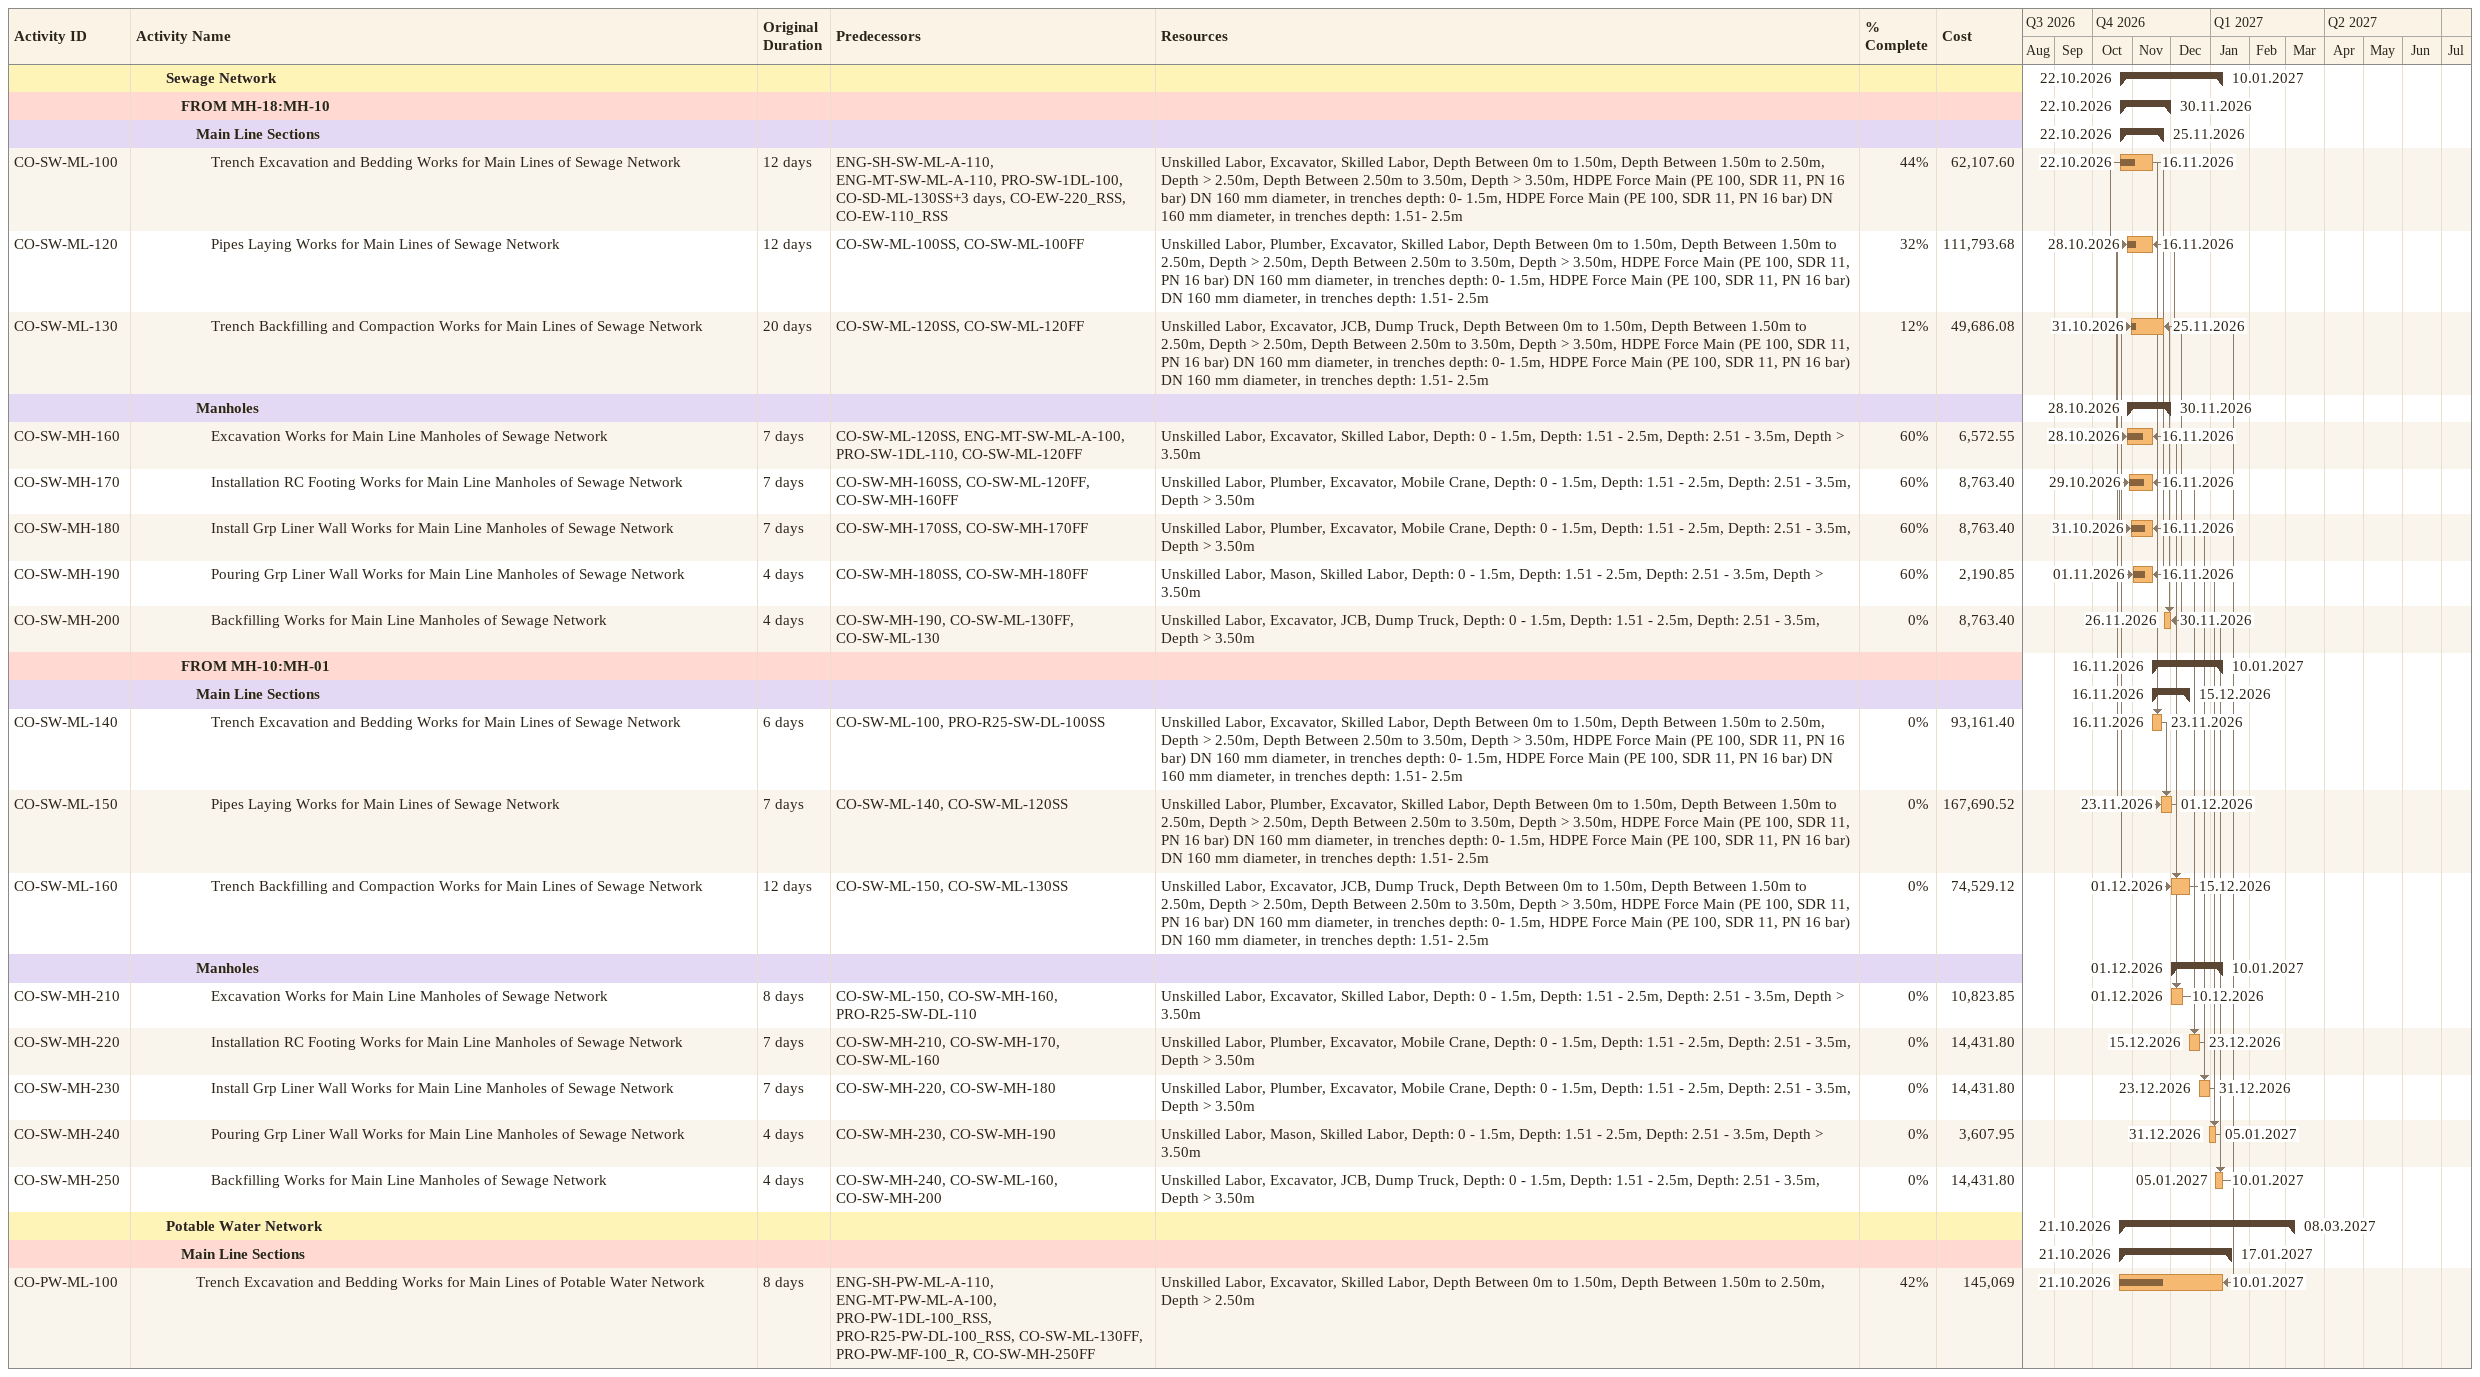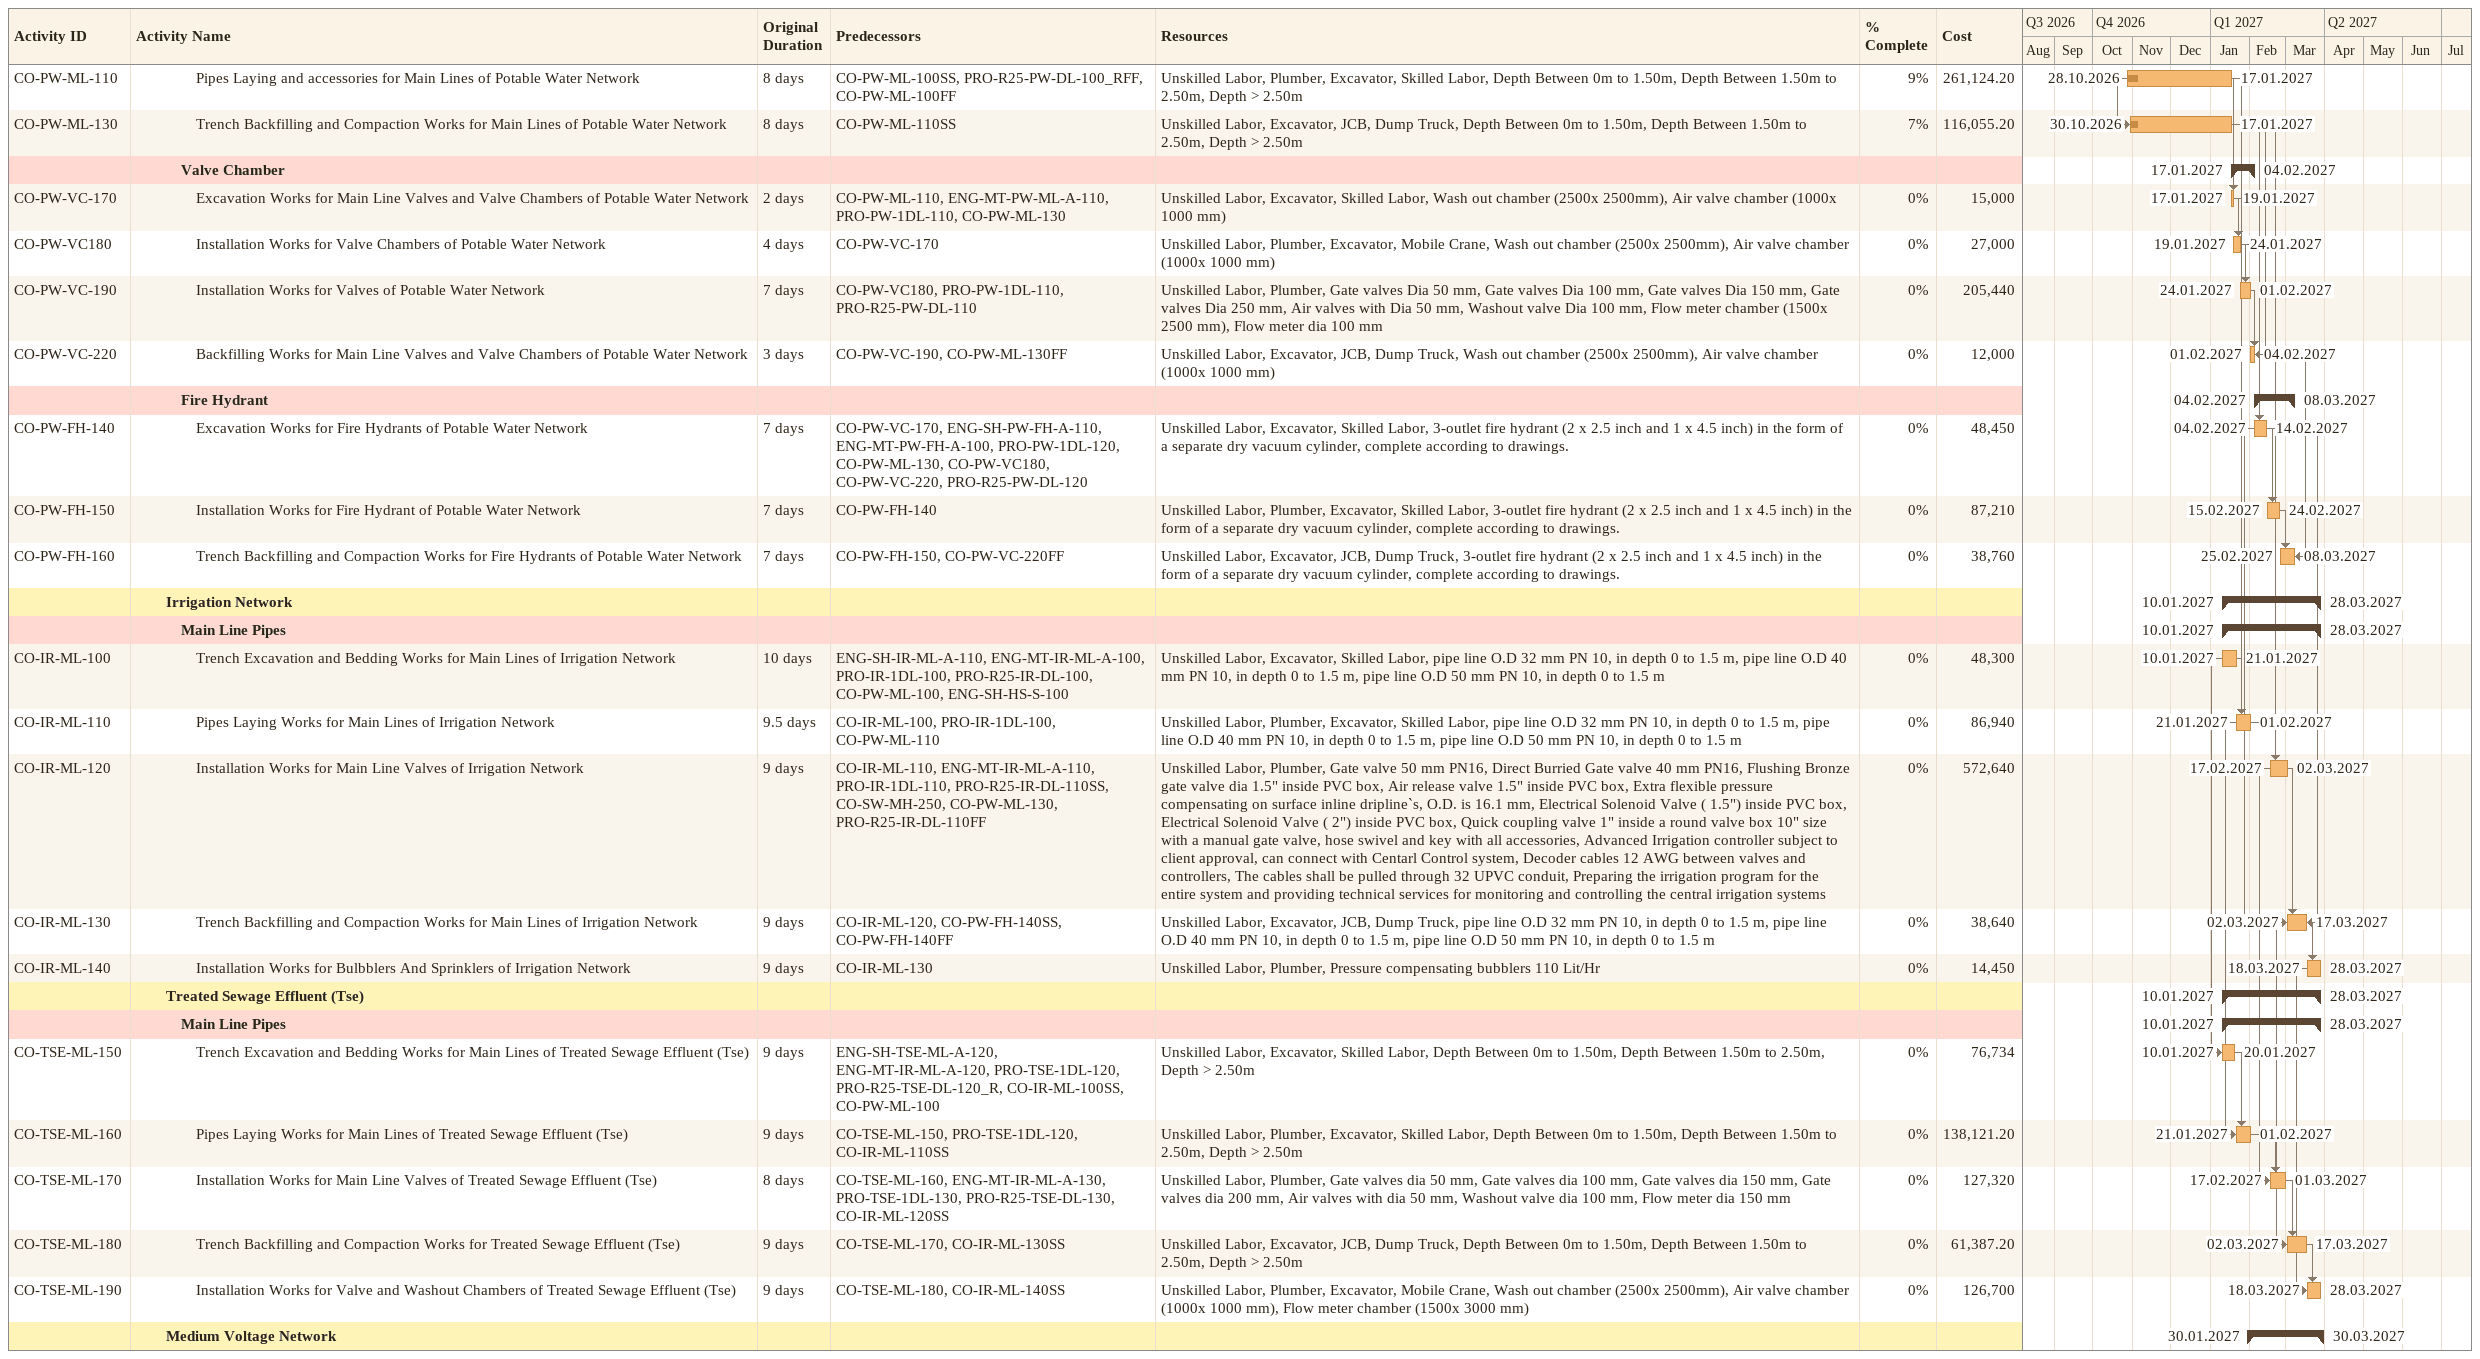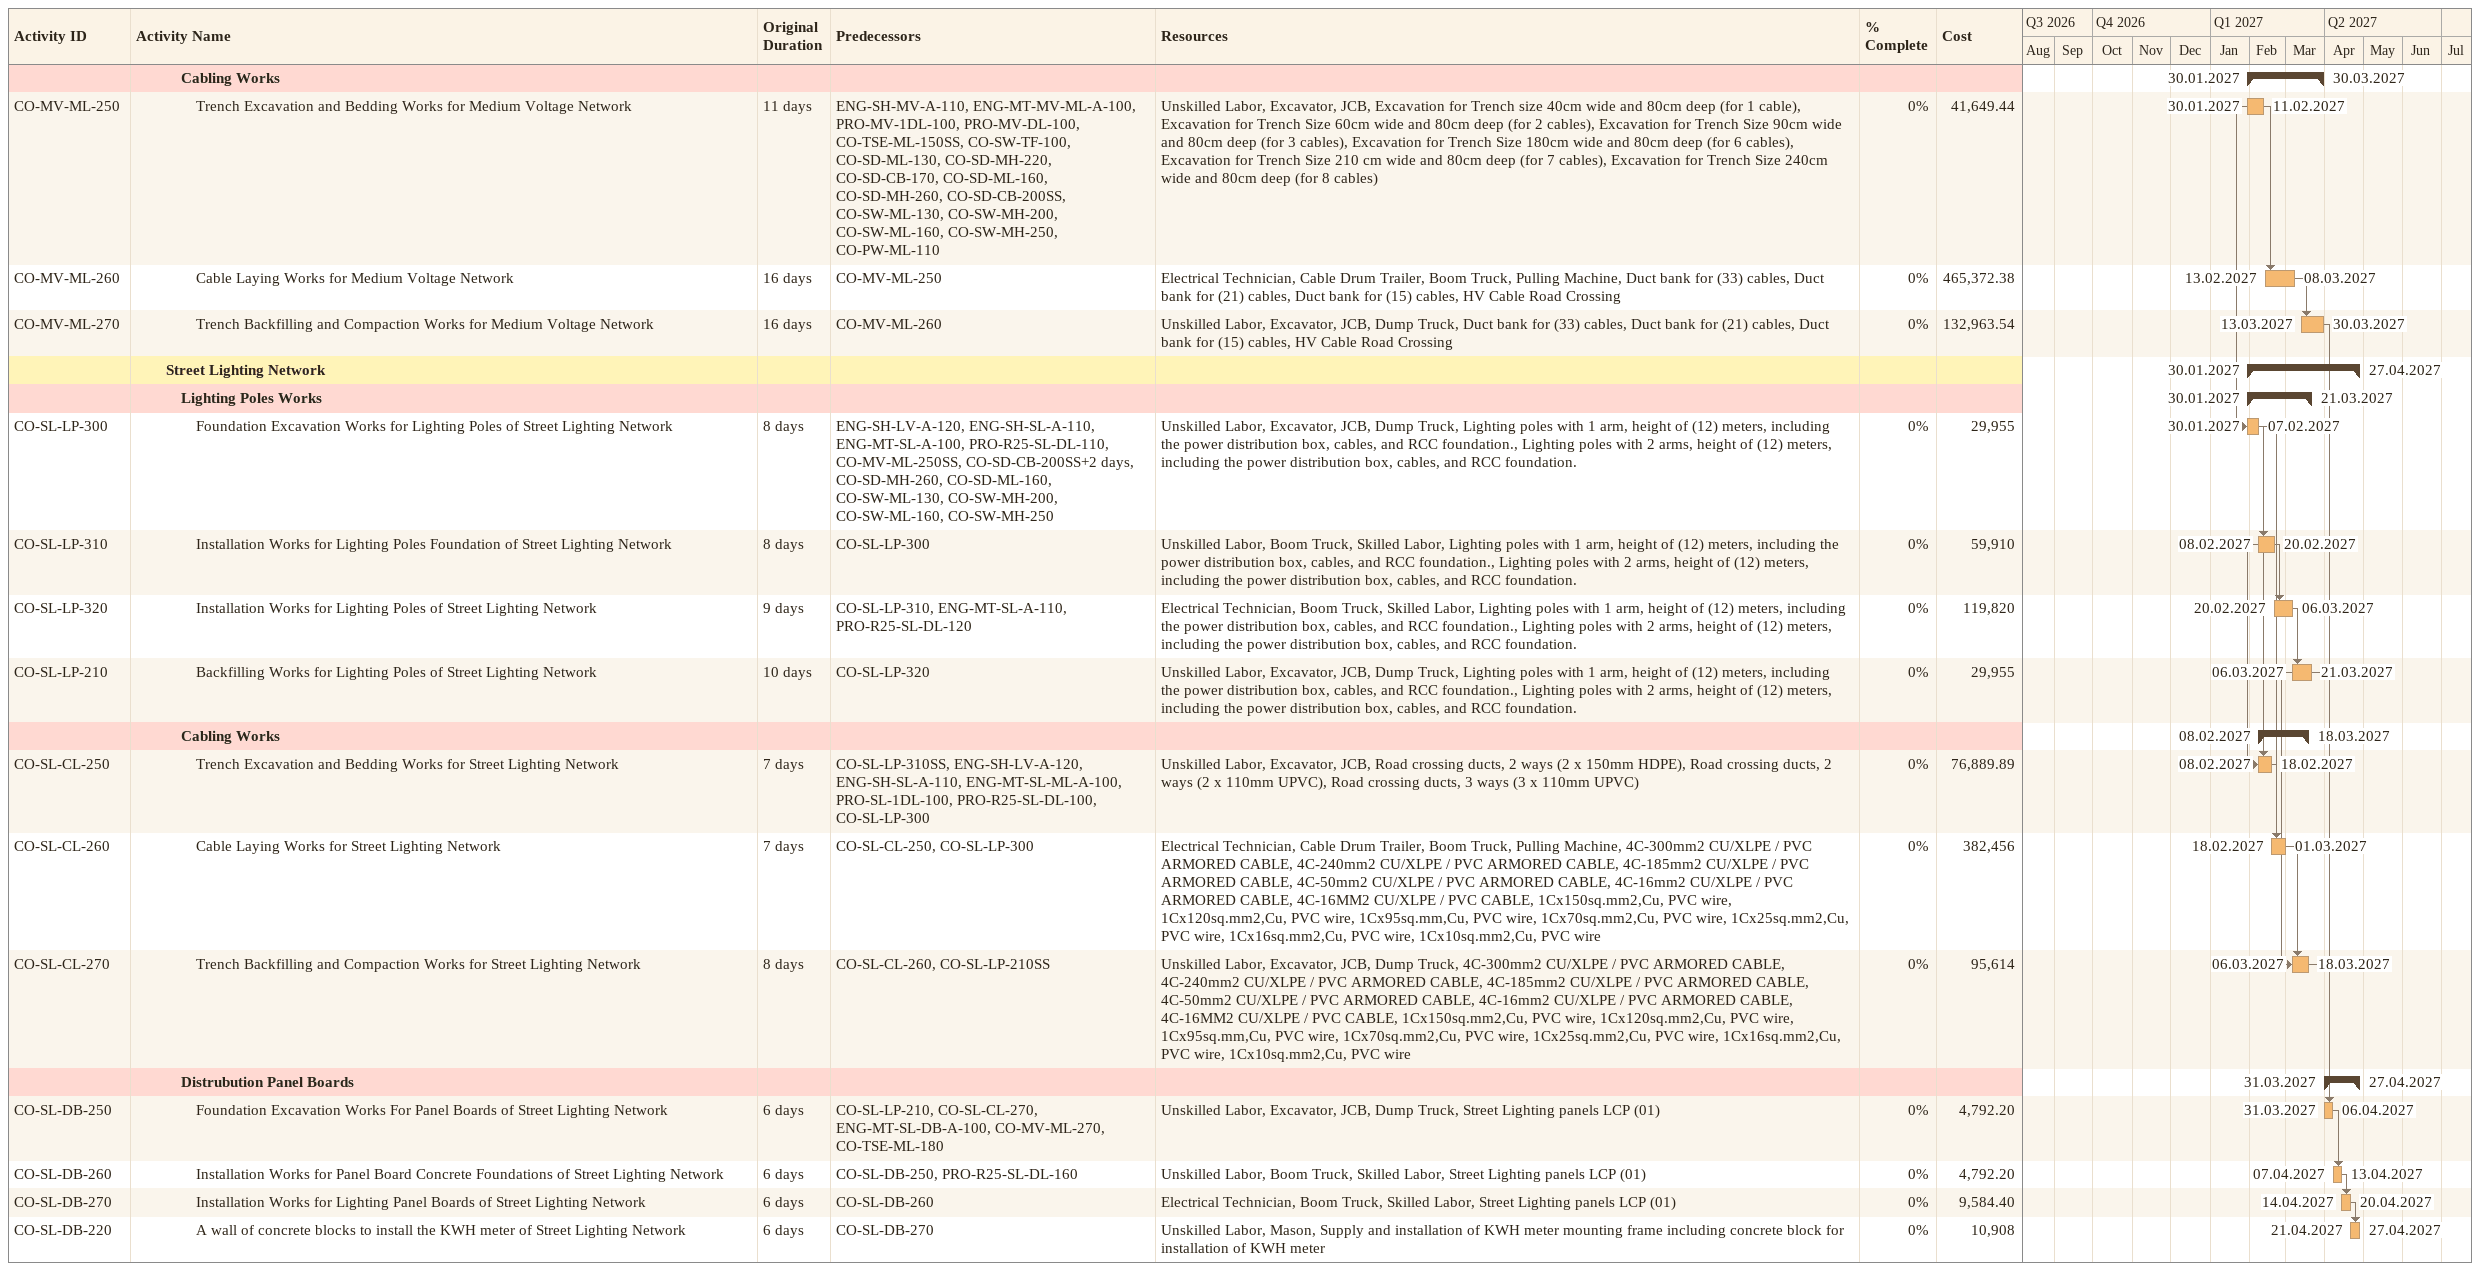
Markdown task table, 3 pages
| ID | Level | Task | Original duration | Start | Finish | Predecessors | Resources | % complete | Cost |
|---|---|---|---|---|---|---|---|---|---|
|  | 3 | **Sewage Network** |  | 2026-10-22 | 2027-01-10 |  |  |  |  |
|  | 4 | **FROM MH-18:MH-10** |  | 2026-10-22 | 2026-11-30 |  |  |  |  |
|  | 5 | **Main Line Sections** |  | 2026-10-22 | 2026-11-25 |  |  |  |  |
| CO-SW-ML-100 | 6 | Trench Excavation and Bedding Works for Main Lines of Sewage Network | 12d | 2026-10-22 | 2026-11-16 | ENG-SH-SW-ML-A-110, ENG-MT-SW-ML-A-110, PRO-SW-1DL-100, CO-SD-ML-130SS+3d, CO-EW-220_RSS, CO-EW-110_RSS | Unskilled Labor, Excavator, Skilled Labor, Depth Between 0m to 1.50m, Depth Between 1.50m to 2.50m, Depth > 2.50m, Depth Between 2.50m to 3.50m, Depth > 3.50m, HDPE Force Main (PE 100, SDR 11, PN 16 bar) DN 160 mm diameter, in trenches depth: 0- 1.5m, HDPE Force Main (PE 100, SDR 11, PN 16 bar) DN 160 mm diameter, in trenches depth: 1.51- 2.5m | 44 | 62107.60 |
| CO-SW-ML-120 | 6 | Pipes Laying Works for Main Lines of Sewage Network | 12d | 2026-10-28 | 2026-11-16 | CO-SW-ML-100SS, CO-SW-ML-100FF | Unskilled Labor, Plumber, Excavator, Skilled Labor, Depth Between 0m to 1.50m, Depth Between 1.50m to 2.50m, Depth > 2.50m, Depth Between 2.50m to 3.50m, Depth > 3.50m, HDPE Force Main (PE 100, SDR 11, PN 16 bar) DN 160 mm diameter, in trenches depth: 0- 1.5m, HDPE Force Main (PE 100, SDR 11, PN 16 bar) DN 160 mm diameter, in trenches depth: 1.51- 2.5m | 32 | 111793.68 |
| CO-SW-ML-130 | 6 | Trench Backfilling and Compaction Works for Main Lines of Sewage Network | 20d | 2026-10-31 | 2026-11-25 | CO-SW-ML-120SS, CO-SW-ML-120FF | Unskilled Labor, Excavator, JCB, Dump Truck, Depth Between 0m to 1.50m, Depth Between 1.50m to 2.50m, Depth > 2.50m, Depth Between 2.50m to 3.50m, Depth > 3.50m, HDPE Force Main (PE 100, SDR 11, PN 16 bar) DN 160 mm diameter, in trenches depth: 0- 1.5m, HDPE Force Main (PE 100, SDR 11, PN 16 bar) DN 160 mm diameter, in trenches depth: 1.51- 2.5m | 12 | 49686.08 |
|  | 5 | **Manholes** |  | 2026-10-28 | 2026-11-30 |  |  |  |  |
| CO-SW-MH-160 | 6 | Excavation Works for Main Line Manholes of Sewage Network | 7d | 2026-10-28 | 2026-11-16 | CO-SW-ML-120SS, ENG-MT-SW-ML-A-100, PRO-SW-1DL-110, CO-SW-ML-120FF | Unskilled Labor, Excavator, Skilled Labor, Depth: 0 - 1.5m, Depth: 1.51 - 2.5m, Depth: 2.51 - 3.5m, Depth > 3.50m | 60 | 6572.55 |
| CO-SW-MH-170 | 6 | Installation RC Footing Works for Main Line Manholes of Sewage Network | 7d | 2026-10-29 | 2026-11-16 | CO-SW-MH-160SS, CO-SW-ML-120FF, CO-SW-MH-160FF | Unskilled Labor, Plumber, Excavator, Mobile Crane, Depth: 0 - 1.5m, Depth: 1.51 - 2.5m, Depth: 2.51 - 3.5m, Depth > 3.50m | 60 | 8763.40 |
| CO-SW-MH-180 | 6 | Install Grp Liner Wall Works for Main Line Manholes of Sewage Network | 7d | 2026-10-31 | 2026-11-16 | CO-SW-MH-170SS, CO-SW-MH-170FF | Unskilled Labor, Plumber, Excavator, Mobile Crane, Depth: 0 - 1.5m, Depth: 1.51 - 2.5m, Depth: 2.51 - 3.5m, Depth > 3.50m | 60 | 8763.40 |
| CO-SW-MH-190 | 6 | Pouring Grp Liner Wall Works for Main Line Manholes of Sewage Network | 4d | 2026-11-01 | 2026-11-16 | CO-SW-MH-180SS, CO-SW-MH-180FF | Unskilled Labor, Mason, Skilled Labor, Depth: 0 - 1.5m, Depth: 1.51 - 2.5m, Depth: 2.51 - 3.5m, Depth > 3.50m | 60 | 2190.85 |
| CO-SW-MH-200 | 6 | Backfilling Works for Main Line Manholes of Sewage Network | 4d | 2026-11-26 | 2026-11-30 | CO-SW-MH-190, CO-SW-ML-130FF, CO-SW-ML-130 | Unskilled Labor, Excavator, JCB, Dump Truck, Depth: 0 - 1.5m, Depth: 1.51 - 2.5m, Depth: 2.51 - 3.5m, Depth > 3.50m | 0 | 8763.40 |
|  | 4 | **FROM MH-10:MH-01** |  | 2026-11-16 | 2027-01-10 |  |  |  |  |
|  | 5 | **Main Line Sections** |  | 2026-11-16 | 2026-12-15 |  |  |  |  |
| CO-SW-ML-140 | 6 | Trench Excavation and Bedding Works for Main Lines of Sewage Network | 6d | 2026-11-16 | 2026-11-23 | CO-SW-ML-100, PRO-R25-SW-DL-100SS | Unskilled Labor, Excavator, Skilled Labor, Depth Between 0m to 1.50m, Depth Between 1.50m to 2.50m, Depth > 2.50m, Depth Between 2.50m to 3.50m, Depth > 3.50m, HDPE Force Main (PE 100, SDR 11, PN 16 bar) DN 160 mm diameter, in trenches depth: 0- 1.5m, HDPE Force Main (PE 100, SDR 11, PN 16 bar) DN 160 mm diameter, in trenches depth: 1.51- 2.5m | 0 | 93161.40 |
| CO-SW-ML-150 | 6 | Pipes Laying Works for Main Lines of Sewage Network | 7d | 2026-11-23 | 2026-12-01 | CO-SW-ML-140, CO-SW-ML-120SS | Unskilled Labor, Plumber, Excavator, Skilled Labor, Depth Between 0m to 1.50m, Depth Between 1.50m to 2.50m, Depth > 2.50m, Depth Between 2.50m to 3.50m, Depth > 3.50m, HDPE Force Main (PE 100, SDR 11, PN 16 bar) DN 160 mm diameter, in trenches depth: 0- 1.5m, HDPE Force Main (PE 100, SDR 11, PN 16 bar) DN 160 mm diameter, in trenches depth: 1.51- 2.5m | 0 | 167690.52 |
| CO-SW-ML-160 | 6 | Trench Backfilling and Compaction Works for Main Lines of Sewage Network | 12d | 2026-12-01 | 2026-12-15 | CO-SW-ML-150, CO-SW-ML-130SS | Unskilled Labor, Excavator, JCB, Dump Truck, Depth Between 0m to 1.50m, Depth Between 1.50m to 2.50m, Depth > 2.50m, Depth Between 2.50m to 3.50m, Depth > 3.50m, HDPE Force Main (PE 100, SDR 11, PN 16 bar) DN 160 mm diameter, in trenches depth: 0- 1.5m, HDPE Force Main (PE 100, SDR 11, PN 16 bar) DN 160 mm diameter, in trenches depth: 1.51- 2.5m | 0 | 74529.12 |
|  | 5 | **Manholes** |  | 2026-12-01 | 2027-01-10 |  |  |  |  |
| CO-SW-MH-210 | 6 | Excavation Works for Main Line Manholes of Sewage Network | 8d | 2026-12-01 | 2026-12-10 | CO-SW-ML-150, CO-SW-MH-160, PRO-R25-SW-DL-110 | Unskilled Labor, Excavator, Skilled Labor, Depth: 0 - 1.5m, Depth: 1.51 - 2.5m, Depth: 2.51 - 3.5m, Depth > 3.50m | 0 | 10823.85 |
| CO-SW-MH-220 | 6 | Installation RC Footing Works for Main Line Manholes of Sewage Network | 7d | 2026-12-15 | 2026-12-23 | CO-SW-MH-210, CO-SW-MH-170, CO-SW-ML-160 | Unskilled Labor, Plumber, Excavator, Mobile Crane, Depth: 0 - 1.5m, Depth: 1.51 - 2.5m, Depth: 2.51 - 3.5m, Depth > 3.50m | 0 | 14431.80 |
| CO-SW-MH-230 | 6 | Install Grp Liner Wall Works for Main Line Manholes of Sewage Network | 7d | 2026-12-23 | 2026-12-31 | CO-SW-MH-220, CO-SW-MH-180 | Unskilled Labor, Plumber, Excavator, Mobile Crane, Depth: 0 - 1.5m, Depth: 1.51 - 2.5m, Depth: 2.51 - 3.5m, Depth > 3.50m | 0 | 14431.80 |
| CO-SW-MH-240 | 6 | Pouring Grp Liner Wall Works for Main Line Manholes of Sewage Network | 4d | 2026-12-31 | 2027-01-05 | CO-SW-MH-230, CO-SW-MH-190 | Unskilled Labor, Mason, Skilled Labor, Depth: 0 - 1.5m, Depth: 1.51 - 2.5m, Depth: 2.51 - 3.5m, Depth > 3.50m | 0 | 3607.95 |
| CO-SW-MH-250 | 6 | Backfilling Works for Main Line Manholes of Sewage Network | 4d | 2027-01-05 | 2027-01-10 | CO-SW-MH-240, CO-SW-ML-160, CO-SW-MH-200 | Unskilled Labor, Excavator, JCB, Dump Truck, Depth: 0 - 1.5m, Depth: 1.51 - 2.5m, Depth: 2.51 - 3.5m, Depth > 3.50m | 0 | 14431.80 |
|  | 3 | **Potable Water Network** |  | 2026-10-21 | 2027-03-08 |  |  |  |  |
|  | 4 | **Main Line Sections** |  | 2026-10-21 | 2027-01-17 |  |  |  |  |
| CO-PW-ML-100 | 5 | Trench Excavation and Bedding Works for Main Lines of Potable Water Network | 8d | 2026-10-21 | 2027-01-10 | ENG-SH-PW-ML-A-110, ENG-MT-PW-ML-A-100, PRO-PW-1DL-100_RSS, PRO-R25-PW-DL-100_RSS, CO-SW-ML-130FF, PRO-PW-MF-100_R, CO-SW-MH-250FF | Unskilled Labor, Excavator, Skilled Labor, Depth Between 0m to 1.50m, Depth Between 1.50m to 2.50m, Depth > 2.50m | 42 | 145069 |
| CO-PW-ML-110 | 5 | Pipes Laying and accessories for Main Lines of Potable Water Network | 8d | 2026-10-28 | 2027-01-17 | CO-PW-ML-100SS, PRO-R25-PW-DL-100_RFF, CO-PW-ML-100FF | Unskilled Labor, Plumber, Excavator, Skilled Labor, Depth Between 0m to 1.50m, Depth Between 1.50m to 2.50m, Depth > 2.50m | 9 | 261124.20 |
| CO-PW-ML-130 | 5 | Trench Backfilling and Compaction Works for Main Lines of Potable Water Network | 8d | 2026-10-30 | 2027-01-17 | CO-PW-ML-110SS | Unskilled Labor, Excavator, JCB, Dump Truck, Depth Between 0m to 1.50m, Depth Between 1.50m to 2.50m, Depth > 2.50m | 7 | 116055.20 |
|  | 4 | **Valve Chamber** |  | 2027-01-17 | 2027-02-04 |  |  |  |  |
| CO-PW-VC-170 | 5 | Excavation Works for Main Line Valves and Valve Chambers of Potable Water Network | 2d | 2027-01-17 | 2027-01-19 | CO-PW-ML-110, ENG-MT-PW-ML-A-110, PRO-PW-1DL-110, CO-PW-ML-130 | Unskilled Labor, Excavator, Skilled Labor, Wash out chamber (2500x 2500mm), Air valve chamber (1000x 1000 mm) | 0 | 15000 |
| CO-PW-VC180 | 5 | Installation Works for Valve Chambers of Potable Water Network | 4d | 2027-01-19 | 2027-01-24 | CO-PW-VC-170 | Unskilled Labor, Plumber, Excavator, Mobile Crane, Wash out chamber (2500x 2500mm), Air valve chamber (1000x 1000 mm) | 0 | 27000 |
| CO-PW-VC-190 | 5 | Installation Works for Valves of Potable Water Network | 7d | 2027-01-24 | 2027-02-01 | CO-PW-VC180, PRO-PW-1DL-110, PRO-R25-PW-DL-110 | Unskilled Labor, Plumber, Gate valves Dia 50 mm, Gate valves Dia 100 mm, Gate valves Dia 150 mm, Gate valves Dia 250 mm, Air valves with Dia 50 mm, Washout valve Dia 100 mm, Flow meter chamber (1500x 2500 mm), Flow meter dia 100 mm | 0 | 205440 |
| CO-PW-VC-220 | 5 | Backfilling Works for Main Line Valves and Valve Chambers of Potable Water Network | 3d | 2027-02-01 | 2027-02-04 | CO-PW-VC-190, CO-PW-ML-130FF | Unskilled Labor, Excavator, JCB, Dump Truck, Wash out chamber (2500x 2500mm), Air valve chamber (1000x 1000 mm) | 0 | 12000 |
|  | 4 | **Fire Hydrant** |  | 2027-02-04 | 2027-03-08 |  |  |  |  |
| CO-PW-FH-140 | 5 | Excavation Works for Fire Hydrants of Potable Water Network | 7d | 2027-02-04 | 2027-02-14 | CO-PW-VC-170, ENG-SH-PW-FH-A-110, ENG-MT-PW-FH-A-100, PRO-PW-1DL-120, CO-PW-ML-130, CO-PW-VC180, CO-PW-VC-220, PRO-R25-PW-DL-120 | Unskilled Labor, Excavator, Skilled Labor, 3-outlet fire hydrant (2 x 2.5 inch and 1 x 4.5 inch) in the form of a separate dry vacuum cylinder, complete according to drawings. | 0 | 48450 |
| CO-PW-FH-150 | 5 | Installation Works for Fire Hydrant of Potable Water Network | 7d | 2027-02-15 | 2027-02-24 | CO-PW-FH-140 | Unskilled Labor, Plumber, Excavator, Skilled Labor, 3-outlet fire hydrant (2 x 2.5 inch and 1 x 4.5 inch) in the form of a separate dry vacuum cylinder, complete according to drawings. | 0 | 87210 |
| CO-PW-FH-160 | 5 | Trench Backfilling and Compaction Works for Fire Hydrants of Potable Water Network | 7d | 2027-02-25 | 2027-03-08 | CO-PW-FH-150, CO-PW-VC-220FF | Unskilled Labor, Excavator, JCB, Dump Truck, 3-outlet fire hydrant (2 x 2.5 inch and 1 x 4.5 inch) in the form of a separate dry vacuum cylinder, complete according to drawings. | 0 | 38760 |
|  | 3 | **Irrigation Network** |  | 2027-01-10 | 2027-03-28 |  |  |  |  |
|  | 4 | **Main Line Pipes** |  | 2027-01-10 | 2027-03-28 |  |  |  |  |
| CO-IR-ML-100 | 5 | Trench Excavation and Bedding Works for Main Lines of Irrigation Network | 10d | 2027-01-10 | 2027-01-21 | ENG-SH-IR-ML-A-110, ENG-MT-IR-ML-A-100, PRO-IR-1DL-100, PRO-R25-IR-DL-100, CO-PW-ML-100, ENG-SH-HS-S-100 | Unskilled Labor, Excavator, Skilled Labor, pipe line O.D 32 mm PN 10, in depth 0 to 1.5 m, pipe line O.D 40 mm PN 10, in depth 0 to 1.5 m, pipe line O.D 50 mm PN 10, in depth 0 to 1.5 m | 0 | 48300 |
| CO-IR-ML-110 | 5 | Pipes Laying Works for Main Lines of Irrigation Network | 9.5d | 2027-01-21 | 2027-02-01 | CO-IR-ML-100, PRO-IR-1DL-100, CO-PW-ML-110 | Unskilled Labor, Plumber, Excavator, Skilled Labor, pipe line O.D 32 mm PN 10, in depth 0 to 1.5 m, pipe line O.D 40 mm PN 10, in depth 0 to 1.5 m, pipe line O.D 50 mm PN 10, in depth 0 to 1.5 m | 0 | 86940 |
| CO-IR-ML-120 | 5 | Installation Works for Main Line Valves of Irrigation Network | 9d | 2027-02-17 | 2027-03-02 | CO-IR-ML-110, ENG-MT-IR-ML-A-110, PRO-IR-1DL-110, PRO-R25-IR-DL-110SS, CO-SW-MH-250, CO-PW-ML-130, PRO-R25-IR-DL-110FF | Unskilled Labor, Plumber, Gate valve 50 mm PN16, Direct Burried Gate valve 40 mm PN16, Flushing Bronze gate valve dia 1.5" inside PVC box, Air release valve 1.5" inside PVC box, Extra flexible pressure compensating on surface inline dripline`s, O.D. is 16.1 mm, Electrical Solenoid Valve ( 1.5") inside PVC box, Electrical Solenoid Valve ( 2") inside PVC box, Quick coupling valve 1" inside a round valve box 10" size with a manual gate valve, hose swivel and key with all accessories, Advanced Irrigation controller subject to client approval, can connect with Centarl Control system, Decoder cables 12 AWG between valves and controllers, The cables shall be pulled through 32 UPVC conduit, Preparing the irrigation program for the entire system and providing technical services for monitoring and controlling the central irrigation systems | 0 | 572640 |
| CO-IR-ML-130 | 5 | Trench Backfilling and Compaction Works for Main Lines of Irrigation Network | 9d | 2027-03-02 | 2027-03-17 | CO-IR-ML-120, CO-PW-FH-140SS, CO-PW-FH-140FF | Unskilled Labor, Excavator, JCB, Dump Truck, pipe line O.D 32 mm PN 10, in depth 0 to 1.5 m, pipe line O.D 40 mm PN 10, in depth 0 to 1.5 m, pipe line O.D 50 mm PN 10, in depth 0 to 1.5 m | 0 | 38640 |
| CO-IR-ML-140 | 5 | Installation Works for Bulbblers And Sprinklers of Irrigation Network | 9d | 2027-03-18 | 2027-03-28 | CO-IR-ML-130 | Unskilled Labor, Plumber, Pressure compensating bubblers 110 Lit/Hr | 0 | 14450 |
|  | 3 | **Treated Sewage Effluent (Tse)** |  | 2027-01-10 | 2027-03-28 |  |  |  |  |
|  | 4 | **Main Line Pipes** |  | 2027-01-10 | 2027-03-28 |  |  |  |  |
| CO-TSE-ML-150 | 5 | Trench Excavation and Bedding Works for Main Lines of Treated Sewage Effluent (Tse) | 9d | 2027-01-10 | 2027-01-20 | ENG-SH-TSE-ML-A-120, ENG-MT-IR-ML-A-120, PRO-TSE-1DL-120, PRO-R25-TSE-DL-120_R, CO-IR-ML-100SS, CO-PW-ML-100 | Unskilled Labor, Excavator, Skilled Labor, Depth Between 0m to 1.50m, Depth Between 1.50m to 2.50m, Depth > 2.50m | 0 | 76734 |
| CO-TSE-ML-160 | 5 | Pipes Laying Works for Main Lines of Treated Sewage Effluent (Tse) | 9d | 2027-01-21 | 2027-02-01 | CO-TSE-ML-150, PRO-TSE-1DL-120, CO-IR-ML-110SS | Unskilled Labor, Plumber, Excavator, Skilled Labor, Depth Between 0m to 1.50m, Depth Between 1.50m to 2.50m, Depth > 2.50m | 0 | 138121.20 |
| CO-TSE-ML-170 | 5 | Installation Works for Main Line Valves of Treated Sewage Effluent (Tse) | 8d | 2027-02-17 | 2027-03-01 | CO-TSE-ML-160, ENG-MT-IR-ML-A-130, PRO-TSE-1DL-130, PRO-R25-TSE-DL-130, CO-IR-ML-120SS | Unskilled Labor, Plumber, Gate valves dia 50 mm, Gate valves dia 100 mm, Gate valves dia 150 mm, Gate valves dia 200 mm, Air valves with dia 50 mm, Washout valve dia 100 mm, Flow meter dia 150 mm | 0 | 127320 |
| CO-TSE-ML-180 | 5 | Trench Backfilling and Compaction Works for Treated Sewage Effluent (Tse) | 9d | 2027-03-02 | 2027-03-17 | CO-TSE-ML-170, CO-IR-ML-130SS | Unskilled Labor, Excavator, JCB, Dump Truck, Depth Between 0m to 1.50m, Depth Between 1.50m to 2.50m, Depth > 2.50m | 0 | 61387.20 |
| CO-TSE-ML-190 | 5 | Installation Works for Valve and Washout Chambers of Treated Sewage Effluent (Tse) | 9d | 2027-03-18 | 2027-03-28 | CO-TSE-ML-180, CO-IR-ML-140SS | Unskilled Labor, Plumber, Excavator, Mobile Crane, Wash out chamber (2500x 2500mm), Air valve chamber (1000x 1000 mm), Flow meter chamber (1500x 3000 mm) | 0 | 126700 |
|  | 3 | **Medium Voltage Network** |  | 2027-01-30 | 2027-03-30 |  |  |  |  |
|  | 4 | **Cabling Works** |  | 2027-01-30 | 2027-03-30 |  |  |  |  |
| CO-MV-ML-250 | 5 | Trench Excavation and Bedding Works for Medium Voltage Network | 11d | 2027-01-30 | 2027-02-11 | ENG-SH-MV-A-110, ENG-MT-MV-ML-A-100, PRO-MV-1DL-100, PRO-MV-DL-100, CO-TSE-ML-150SS, CO-SW-TF-100, CO-SD-ML-130, CO-SD-MH-220, CO-SD-CB-170, CO-SD-ML-160, CO-SD-MH-260, CO-SD-CB-200SS, CO-SW-ML-130, CO-SW-MH-200, CO-SW-ML-160, CO-SW-MH-250, CO-PW-ML-110 | Unskilled Labor, Excavator, JCB, Excavation for Trench size 40cm wide and 80cm deep (for 1 cable), Excavation for Trench Size 60cm wide and 80cm deep (for 2 cables), Excavation for Trench Size 90cm wide and 80cm deep (for 3 cables), Excavation for Trench Size 180cm wide and 80cm deep (for 6 cables), Excavation for Trench Size 210 cm wide and 80cm deep (for 7 cables), Excavation for Trench Size 240cm wide and 80cm deep (for 8 cables) | 0 | 41649.44 |
| CO-MV-ML-260 | 5 | Cable Laying Works for Medium Voltage Network | 16d | 2027-02-13 | 2027-03-08 | CO-MV-ML-250 | Electrical Technician, Cable Drum Trailer, Boom Truck, Pulling Machine, Duct bank for (33) cables, Duct bank for (21) cables, Duct bank for (15) cables, HV Cable Road Crossing | 0 | 465372.38 |
| CO-MV-ML-270 | 5 | Trench Backfilling and Compaction Works for Medium Voltage Network | 16d | 2027-03-13 | 2027-03-30 | CO-MV-ML-260 | Unskilled Labor, Excavator, JCB, Dump Truck, Duct bank for (33) cables, Duct bank for (21) cables, Duct bank for (15) cables, HV Cable Road Crossing | 0 | 132963.54 |
|  | 3 | **Street Lighting Network** |  | 2027-01-30 | 2027-04-27 |  |  |  |  |
|  | 4 | **Lighting Poles Works** |  | 2027-01-30 | 2027-03-21 |  |  |  |  |
| CO-SL-LP-300 | 5 | Foundation Excavation Works for Lighting Poles of Street Lighting Network | 8d | 2027-01-30 | 2027-02-07 | ENG-SH-LV-A-120, ENG-SH-SL-A-110, ENG-MT-SL-A-100, PRO-R25-SL-DL-110, CO-MV-ML-250SS, CO-SD-CB-200SS+2d, CO-SD-MH-260, CO-SD-ML-160, CO-SW-ML-130, CO-SW-MH-200, CO-SW-ML-160, CO-SW-MH-250 | Unskilled Labor, Excavator, JCB, Dump Truck, Lighting poles with 1 arm, height of (12) meters, including the power distribution box, cables, and RCC foundation., Lighting poles with 2 arms, height of (12) meters, including the power distribution box, cables, and RCC foundation. | 0 | 29955 |
| CO-SL-LP-310 | 5 | Installation Works for Lighting Poles Foundation of Street Lighting Network | 8d | 2027-02-08 | 2027-02-20 | CO-SL-LP-300 | Unskilled Labor, Boom Truck, Skilled Labor, Lighting poles with 1 arm, height of (12) meters, including the power distribution box, cables, and RCC foundation., Lighting poles with 2 arms, height of (12) meters, including the power distribution box, cables, and RCC foundation. | 0 | 59910 |
| CO-SL-LP-320 | 5 | Installation Works for Lighting Poles of Street Lighting Network | 9d | 2027-02-20 | 2027-03-06 | CO-SL-LP-310, ENG-MT-SL-A-110, PRO-R25-SL-DL-120 | Electrical Technician, Boom Truck, Skilled Labor, Lighting poles with 1 arm, height of (12) meters, including the power distribution box, cables, and RCC foundation., Lighting poles with 2 arms, height of (12) meters, including the power distribution box, cables, and RCC foundation. | 0 | 119820 |
| CO-SL-LP-210 | 5 | Backfilling Works for Lighting Poles of Street Lighting Network | 10d | 2027-03-06 | 2027-03-21 | CO-SL-LP-320 | Unskilled Labor, Excavator, JCB, Dump Truck, Lighting poles with 1 arm, height of (12) meters, including the power distribution box, cables, and RCC foundation., Lighting poles with 2 arms, height of (12) meters, including the power distribution box, cables, and RCC foundation. | 0 | 29955 |
|  | 4 | **Cabling Works** |  | 2027-02-08 | 2027-03-18 |  |  |  |  |
| CO-SL-CL-250 | 5 | Trench Excavation and Bedding Works for Street Lighting Network | 7d | 2027-02-08 | 2027-02-18 | CO-SL-LP-310SS, ENG-SH-LV-A-120, ENG-SH-SL-A-110, ENG-MT-SL-ML-A-100, PRO-SL-1DL-100, PRO-R25-SL-DL-100, CO-SL-LP-300 | Unskilled Labor, Excavator, JCB, Road crossing ducts, 2 ways (2 x 150mm HDPE), Road crossing ducts, 2 ways (2 x 110mm UPVC), Road crossing ducts, 3 ways (3 x 110mm UPVC) | 0 | 76889.89 |
| CO-SL-CL-260 | 5 | Cable Laying Works for Street Lighting Network | 7d | 2027-02-18 | 2027-03-01 | CO-SL-CL-250, CO-SL-LP-300 | Electrical Technician, Cable Drum Trailer, Boom Truck, Pulling Machine, 4C-300mm2 CU/XLPE / PVC ARMORED CABLE, 4C-240mm2 CU/XLPE / PVC ARMORED CABLE, 4C-185mm2 CU/XLPE / PVC ARMORED CABLE, 4C-50mm2 CU/XLPE / PVC ARMORED CABLE, 4C-16mm2 CU/XLPE / PVC ARMORED CABLE, 4C-16MM2 CU/XLPE / PVC CABLE, 1Cx150sq.mm2,Cu, PVC wire, 1Cx120sq.mm2,Cu, PVC wire, 1Cx95sq.mm,Cu, PVC wire, 1Cx70sq.mm2,Cu, PVC wire, 1Cx25sq.mm2,Cu, PVC wire, 1Cx16sq.mm2,Cu, PVC wire, 1Cx10sq.mm2,Cu, PVC wire | 0 | 382456 |
| CO-SL-CL-270 | 5 | Trench Backfilling and Compaction Works for Street Lighting Network | 8d | 2027-03-06 | 2027-03-18 | CO-SL-CL-260, CO-SL-LP-210SS | Unskilled Labor, Excavator, JCB, Dump Truck, 4C-300mm2 CU/XLPE / PVC ARMORED CABLE, 4C-240mm2 CU/XLPE / PVC ARMORED CABLE, 4C-185mm2 CU/XLPE / PVC ARMORED CABLE, 4C-50mm2 CU/XLPE / PVC ARMORED CABLE, 4C-16mm2 CU/XLPE / PVC ARMORED CABLE, 4C-16MM2 CU/XLPE / PVC CABLE, 1Cx150sq.mm2,Cu, PVC wire, 1Cx120sq.mm2,Cu, PVC wire, 1Cx95sq.mm,Cu, PVC wire, 1Cx70sq.mm2,Cu, PVC wire, 1Cx25sq.mm2,Cu, PVC wire, 1Cx16sq.mm2,Cu, PVC wire, 1Cx10sq.mm2,Cu, PVC wire | 0 | 95614 |
|  | 4 | **Distrubution Panel Boards** |  | 2027-03-31 | 2027-04-27 |  |  |  |  |
| CO-SL-DB-250 | 5 | Foundation Excavation Works For Panel Boards of Street Lighting Network | 6d | 2027-03-31 | 2027-04-06 | CO-SL-LP-210, CO-SL-CL-270, ENG-MT-SL-DB-A-100, CO-MV-ML-270, CO-TSE-ML-180 | Unskilled Labor, Excavator, JCB, Dump Truck, Street Lighting panels LCP (01) | 0 | 4792.20 |
| CO-SL-DB-260 | 5 | Installation Works for Panel Board Concrete Foundations of Street Lighting Network | 6d | 2027-04-07 | 2027-04-13 | CO-SL-DB-250, PRO-R25-SL-DL-160 | Unskilled Labor, Boom Truck, Skilled Labor, Street Lighting panels LCP (01) | 0 | 4792.20 |
| CO-SL-DB-270 | 5 | Installation Works for Lighting Panel Boards of Street Lighting Network | 6d | 2027-04-14 | 2027-04-20 | CO-SL-DB-260 | Electrical Technician, Boom Truck, Skilled Labor, Street Lighting panels LCP (01) | 0 | 9584.40 |
| CO-SL-DB-220 | 5 | A wall of concrete blocks to install the KWH meter of Street Lighting Network | 6d | 2027-04-21 | 2027-04-27 | CO-SL-DB-270 | Unskilled Labor, Mason, Supply and installation of KWH meter mounting frame including concrete block for installation of KWH meter | 0 | 10908 |
